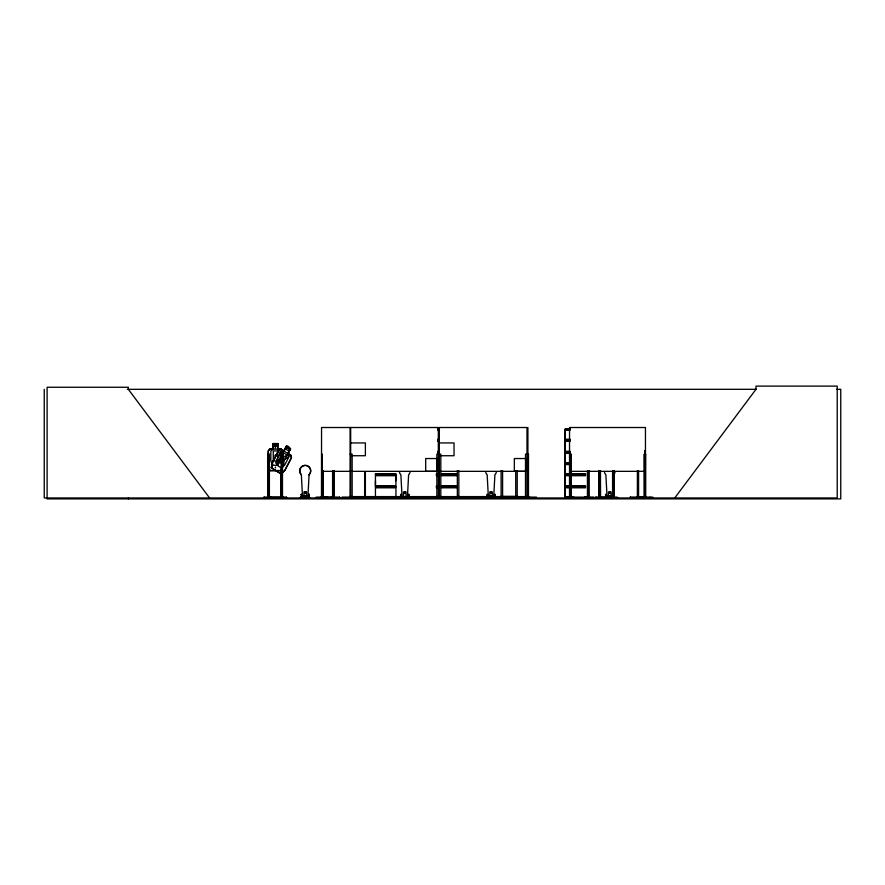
<?xml version="1.0" encoding="UTF-8"?>
<svg xmlns="http://www.w3.org/2000/svg" width="885" height="885" viewBox="0 0 885 885"><rect width="100%" height="100%" fill="white"/><g stroke="black" fill="none" stroke-linecap="round" stroke-linejoin="round"><path stroke-width="1.33" d="M375.439 485.788L375.439 475.721L395.938 475.721L395.916 485.788L375.439 485.788L375.461 480.754M395.916 480.754L395.916 475.721M585.527 485.788L565.028 485.788L565.05 475.721L585.527 475.721M570.161 451.317L565.028 451.317L565.05 441.25L570.161 441.25M351.743 497.138L342.152 497.082L342.152 497.967L358.58 497.824M519.982 497.879L536.41 497.824M309.33 496.253L309.308 494.394L308.666 494.394M495.146 496.253L495.124 494.394L494.483 494.394L494.538 496.673M309.086 474.736L307.947 495.865L302.471 495.865L301.342 474.736A5.476 5.476 0 0 1 301.342 466.992A5.476 5.476 0 0 1 309.086 466.992A5.476 5.476 0 0 1 309.086 474.736A5.476 5.476 0 0 0 309.086 466.992A5.476 5.476 0 0 0 301.342 466.992A5.476 5.476 0 0 0 301.342 474.736M407.487 495.865L408.616 474.736A5.476 5.476 0 0 0 410.032 472.28M612.84 489.261L612.475 495.865L606.999 495.865L605.871 474.736A5.476 5.476 0 0 1 604.455 472.28M404.865 492.967L404.865 492.668M305.812 493.155L304.65 493.155L305.413 492.171M304.871 492.558L305.79 493.155M609.765 492.148C607.464 493.553 612.044 493.642 609.732 492.148M609.112 492.646C609.112 494.129 610.163 490.876 610.163 493.122M288.167 453.474L290.866 455.222L291.486 457.822L284.937 470.366L281.109 474.083L271.308 467.756L272.425 462.269L278.875 449.757L281.153 448.938C287.293 455.93 283.167 439.513 290.579 448.806L288.09 453.474M278.963 449.757L272.569 462.335L271.308 467.756M271.573 467.667L272.657 462.335L279.074 449.901L281.131 449.137M629.899 497.967L653.097 497.967M630.286 497.746L630.319 497.06L652.71 497.138L652.654 497.967M275.257 445.697L275.412 445.188M275.257 455.509L275.412 455.001M280.888 470.51L282.492 465.3M281.01 470.687L282.735 465.333L282.735 450.841L281.043 448.938L282.58 450.919L282.415 497.967L282.238 471.948M315.613 497.967L327.184 497.824M327.207 497.138L327.284 497.967M275.191 445.675L275.368 445.122M275.191 455.498L275.368 454.934M405.098 493.399C406.292 491.352 402.775 493.332 405.098 493.399M404.401 492.558C403.416 493.476 405.839 491.673 405.164 492.525M491.186 492.337C491.252 493.675 491.064 492.536 490.699 492.558M609.322 492.525L609.311 493.155L609.345 492.525M610.219 493.166L609.898 492.337M570.139 497.857L570.062 496.374L570.017 497.967M564.586 497.967L580.471 497.824M565.283 497.138L573.69 497.06L573.69 497.967M263.332 497.967L271.43 497.746L271.496 497.06M264.04 497.746L264.106 497.06L264.139 497.967M305.391 492.735L305.447 492.613M595.074 497.967L601.59 497.824M438.186 497.967L439.447 497.879M441.648 497.967L442.411 497.824M500.025 497.967L500.788 497.824M275.346 447.556L275.301 448.109M286.397 446.106L283.974 451.029L281.087 451.239L276.585 459.957L276.739 465.034L280.633 467.557L284.649 465.167L289.152 456.45L287.868 453.54L290.28 448.872M286.463 446.361L284.052 451.029L281.065 448.938L277.835 448.938M290.579 448.806L287.946 453.54L290.723 455.344L291.32 457.799L284.815 470.245L281.087 473.862L271.496 467.667M674.746 497.967L755.989 389.312L755.989 386.114L837.221 386.114L837.221 497.967L44.25 497.967L44.25 389.312M304.739 492.48L305.38 492.392M404.268 492.48L404.91 492.392M490.567 492.48L491.418 492.558M570.139 463.054L564.829 463.331L570.172 463.474M269.892 449.126L268.365 450.941L268.443 465.3L269.892 470.51M301.752 497.923L301.143 497.248L300.502 497.901L301.818 497.934M307.195 497.569L306.63 497.901L307.261 497.248L309.518 497.89M309.042 496.673L308.434 497.934L307.748 497.248L307.106 497.901L307.836 497.569M612.763 470.577L612.951 497.934M614.146 470.577L613.847 497.923M565.006 497.923L568.015 497.547M644.346 497.857L644.169 454.138L645.74 454.138L645.685 497.967L645.607 496.374M595.716 497.857L595.893 497.06L599.41 497.06M491.02 492.989L490.943 492.945M300.137 497.967L300.789 496.673M612.332 497.956L612.398 496.374L614.312 496.374L614.312 497.967M613.792 497.569L614.522 497.89L613.88 497.248M564.94 463.12L565.028 453.341L570.161 453.341M275.5 467.745L275.512 467.125L275.29 467.711M127.307 389.312L756.409 389.312M836.602 389.312L840.75 389.312L840.75 498.886L47.104 498.886L47.104 387.254L128.347 387.254L128.347 389.312L209.579 497.967M565.006 429.468L570.139 429.468L565.006 429.49L565.028 439.226L570.161 439.226M437.821 430.11L439.48 430.11M570.183 430.11L565.05 430.11L565.05 439.226M437.798 439.226L439.447 439.226M437.677 439.922L439.336 439.922M564.884 439.922L570.084 439.922M437.677 440.553L439.336 440.553M564.884 440.553L570.084 440.553M437.798 441.25L439.447 441.25M350.77 442.942L365.383 442.942L365.383 455.731L350.77 455.731M439.425 442.942L454.038 442.942L454.038 455.731L439.425 455.731M273.022 443.551L277.923 443.551M273.1 448.938L269.737 448.938L268.199 450.874L268.199 465.322L269.77 470.687M269.814 449.126L280.976 449.126L290.645 455.344M644.933 450.841L645.121 454.846M437.798 451.317L439.447 451.317M437.677 452.025L439.336 452.025M564.884 452.025L570.084 452.025M437.677 452.644L439.336 452.644M564.884 452.644L570.084 452.644M437.798 453.341L439.447 453.341M282.492 454.138L281.176 454.138L281.176 497.967M321.554 454.138L322.295 454.138L322.383 497.967M350.073 454.138L352.153 454.138L352.153 496.374M438.329 454.138L436.847 454.138L436.847 496.374M439.325 454.138L440.819 454.138L440.807 496.374M526.984 454.138L525.502 454.138L525.502 496.374M527.891 454.138L528.489 454.138L528.467 497.967M569.531 454.138L571.102 454.138L570.958 497.967M437.821 462.789L439.48 462.789M570.183 462.789L565.05 462.789L565.05 453.341M437.787 463.076L439.425 463.054M437.787 463.474L439.469 463.474M437.798 463.596L439.436 463.596M565.028 463.596L570.15 463.596M565.006 463.939L570.139 463.939L565.006 463.961L565.028 473.696L585.527 473.696M437.821 464.581L439.48 464.581M570.183 464.581L565.05 464.581L565.05 473.696M269.814 470.51L280.976 470.51M269.693 470.687L281.087 470.687M321.554 471.34L438.329 471.34M439.325 471.34L526.984 471.34M569.531 471.34L644.07 471.34M375.439 473.696L395.938 473.696M436.427 473.696L439.447 473.696M441.56 473.696L456.937 473.696M375.295 474.393L396.082 474.393M436.283 474.393L439.336 474.393M441.482 474.393L457.08 474.393M564.884 474.393L585.671 474.393M375.295 475.024L396.082 475.024M436.283 475.024L439.336 475.024M441.482 475.024L457.08 475.024M564.884 475.024L585.671 475.024M436.427 475.721L439.447 475.721M441.56 475.721L456.937 475.721M436.427 485.788L439.447 485.788M441.56 485.788L456.937 485.788M375.295 486.496L396.082 486.496M436.283 486.496L439.336 486.496M441.482 486.496L457.08 486.496M564.884 486.496L585.671 486.496M375.295 487.115L396.082 487.115M436.283 487.115L439.336 487.115M441.482 487.115L457.08 487.115M564.884 487.115L585.671 487.115M436.427 487.812L439.447 487.812M441.56 487.812L456.937 487.812M565.028 497.525L565.028 487.812L585.527 487.812M306.498 491.883L303.986 491.883L303.986 496.673M301.088 494.394L301.774 494.394L301.774 496.673L308.71 496.673L308.71 494.394M408.837 494.394L408.837 497.248L408.892 494.394L408.195 494.394L408.25 496.673M613.836 494.394L613.725 497.967M280.766 496.374L282.647 496.374L282.647 497.967M334.198 496.374L332.439 496.374L332.461 497.967M349.907 496.374L352.319 496.828M365.472 496.374L364.554 496.828M438.506 496.374L436.681 496.828M439.159 496.374L440.984 496.828M458.994 496.374L457.169 496.828M500.943 496.374L517.371 496.374M637.233 496.374L638.671 496.828M300.657 496.673L300.867 497.248M606.247 496.673L613.239 496.673M269.339 496.828L281.021 496.828M322.959 496.828L332.837 496.828M350.073 496.828L350.659 496.828M527.891 496.828L528.489 496.828M585.051 496.828L587.618 496.828M600.439 496.828L612.597 496.828M638.173 496.828L644.822 496.828M264.04 497.138L271.529 497.06L271.529 497.967M281.286 497.06L286.32 497.138L286.419 497.857M327.284 497.06L316.21 497.138L316.288 497.967M334.01 497.06L339.586 497.138L339.674 497.857M525.447 497.06L536.41 497.138L536.41 497.967M585.25 497.06L593.835 497.06L593.802 497.967M611.192 497.945L611.314 497.06L617.21 497.138L617.111 497.967M568.07 497.259L565.05 497.259L565.05 487.812M570.161 497.259L585.516 497.259M301.221 497.569L300.657 497.248L309.352 497.248C311.398 498.166 307.327 498.089 309.341 497.248L309.352 494.394M308.788 497.569L309.429 497.569M570.139 497.525L585.549 497.547M517.603 497.857L518.289 497.967M275.6 463.032L275.589 463.098M527.25 497.06L527.25 497.824M527.947 497.857L527.902 427.51M459.149 497.824L459.912 497.967M611.347 497.06L611.524 497.857L617.962 497.967M278.963 497.824L287.028 497.967M641.625 497.06L641.592 497.967M584.144 497.824L594.543 497.967M339.586 497.138L339.508 497.967M328.612 497.824L340.183 497.967M286.375 446.361L290.357 448.872M277.757 449.126L280.169 450.919L280.169 460.985L277.757 465.3L273.266 465.3L270.854 460.985L270.854 450.919L273.266 449.126L273.266 443.728L277.757 443.728L277.68 449.126M638.262 497.06L638.251 497.967M280.888 449.126L282.492 450.919M286.32 497.138L286.209 497.967M649.999 497.138L649.9 497.967M402.011 495.865L400.872 474.736A5.476 5.476 0 0 1 399.456 472.28M645.884 497.967L645.884 496.374L644.026 496.374L644.026 497.967M645.453 454.901L645.453 427.51L569.531 427.51L569.531 497.967M645.043 450.841L644.955 454.846M644.457 454.138L644.402 497.967M638.583 470.577L638.583 496.607M638.085 470.577L638.173 497.967M637.377 470.577L637.377 497.967L637.311 496.374M630.341 497.06L630.341 497.967M613.947 470.577L614.046 497.967M612.564 470.577L612.597 497.967M611.026 496.673L611.026 491.883L608.515 491.883L608.515 496.673M606.302 496.673L606.302 494.394L605.617 494.394L605.617 497.248M600.638 496.828L598.725 496.374L598.725 497.967M600.472 470.577L600.472 496.607M600.273 470.577L600.439 497.967M600.085 496.374L600.085 497.967M600.052 496.374L600.052 497.967M599.278 496.374L599.311 497.967M599.09 470.577L598.99 497.967M598.891 470.577L598.924 497.967M595.937 497.06L595.937 497.967M589.089 497.967L589.089 496.374L587.264 496.374L587.275 497.967M588.945 470.577L588.945 497.967M588.746 496.374L588.746 497.967M588.614 470.577L588.614 497.967M588.37 496.374L588.425 497.967M587.994 496.374L587.95 497.967M587.751 470.577L587.751 497.967M587.618 496.374L587.618 497.967M587.419 470.577L587.452 497.967M571.245 497.967L571.245 496.374L569.387 496.374L569.387 497.967M570.814 454.138L570.814 497.967M570.626 496.374L570.582 497.967M569.818 454.138L569.818 497.967M565.371 497.06L565.371 497.967M565.028 441.25L565.028 451.317M565.028 475.721L565.028 485.788M528.644 497.967L528.644 496.374L527.726 496.374L527.726 497.967M527.206 497.967L527.161 496.374L525.336 496.828M526.984 497.967L526.984 427.51L439.325 427.51L439.325 496.374M526.818 496.374L526.818 497.967M526.332 497.967L526.332 496.607L351.002 496.607L351.002 497.967M517.205 470.577L517.205 496.607M515.723 470.577L515.723 496.607M502.591 470.577L502.591 496.607M501.109 470.577L501.109 496.607M495.18 494.394L495.18 497.248M492.325 496.673L492.314 491.883L489.803 491.883L489.814 496.673M487.591 496.673L487.591 494.394L486.916 494.394L486.96 497.248M458.828 470.577L458.828 496.607M457.346 470.577L457.346 496.607M438.329 496.374L438.329 427.51L321.554 427.51L321.487 497.967L321.465 496.374L323.346 496.374L323.335 497.967M406.027 496.673L406.038 491.883L403.516 491.883L403.527 496.673M401.303 496.673L401.259 494.394L400.617 494.394L400.617 497.248M395.938 497.525L395.938 487.812L375.439 487.812L375.439 497.525M365.383 471.849L365.383 496.374M364.642 471.849L364.642 496.374M350.847 496.374L350.825 497.967M350.67 427.51L350.648 497.967M350.504 496.374L350.548 497.967M350.084 427.51L350.084 497.967M349.995 496.374L349.907 497.967M334.065 470.577L334.065 497.967M333.999 496.374L333.999 497.967M333.689 470.577L333.689 496.607M333.147 496.374L333.202 497.967M332.97 470.577L332.97 497.967M332.837 496.374L332.837 497.967M332.583 470.577L332.583 497.967M323.213 470.577L323.202 497.967L323.147 496.374M322.826 470.577L322.959 497.967M322.107 470.577L322.206 497.967M321.985 496.374L321.985 497.967M321.731 470.577L321.731 497.967M308.876 496.673L308.92 497.248M306.498 491.883L306.498 496.673M301.143 494.394L301.088 497.248M282.05 496.374L282.05 497.967M282.005 496.374L282.005 497.967M281.364 496.374L281.397 497.967M281.021 496.374L281.021 497.967M280.91 473.32L280.766 496.828M277.835 443.551L277.923 448.938M273.1 443.551L273.022 448.938M269.593 497.967L269.593 496.374L267.712 496.374L267.712 497.967M269.372 497.967L269.438 454.138L267.856 454.138L267.856 497.967M269.184 469.205L269.184 496.607M268.31 496.374L268.343 497.967M268.122 454.138L268.122 497.967M128.347 497.967L128.347 498.886M615.031 472.28A5.476 5.476 0 0 1 613.615 474.736M496.33 472.28A5.476 5.476 0 0 1 494.903 474.736L493.775 495.865L488.299 495.865L487.159 474.736A5.476 5.476 0 0 1 485.743 472.28M283.001 452.6L282.968 458.076C288.156 452.301 292.127 457.136 283.311 459.746C285.689 470.145 279.981 468.309 281.961 460.2C276.607 466.318 272.458 461.384 281.607 458.596L281.607 451.726L283.001 452.6M609.588 492.779L609.61 492.779M283.167 452.578L278.675 461.295L282.569 463.817L287.061 455.1L283.167 452.578M286.674 447.589L285.866 449.137L288.377 450.764L289.174 449.204L286.674 447.589M302.736 497.248C300.679 498.122 304.816 498.078 302.736 497.248M439.469 429.092L437.798 429.07L439.436 429.125M570.172 429.092L565.028 429.07L570.15 429.125M439.425 429.468L437.787 429.468L439.425 429.513M276.961 444.624L274.062 444.624L274.062 446.427L276.961 446.427L276.961 444.624M277.757 450.919L273.266 450.919L273.266 460.985L277.757 460.985L277.757 450.919M437.101 458.541L425.685 458.541L425.685 471.329L437.101 471.329L437.101 458.541M525.756 458.541L514.34 458.541L514.34 471.329L525.756 471.329L525.756 458.541M439.425 463.939L437.787 463.939L439.425 463.961M644.689 497.967L644.689 496.374L644.645 497.967M637.93 497.967L637.93 496.374L637.853 497.967M322.649 497.967L322.649 496.374L322.583 497.967"/></g></svg>
